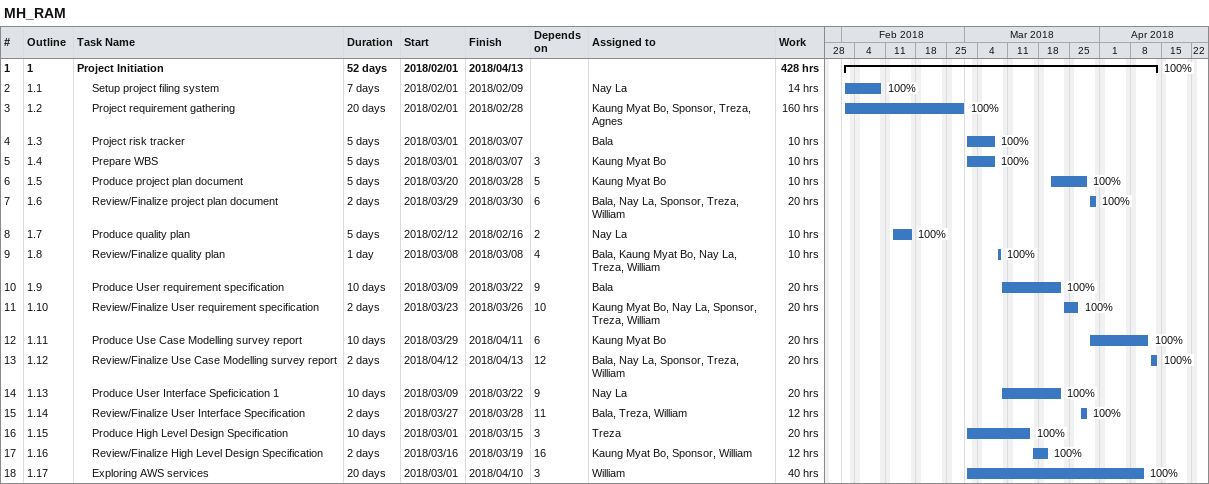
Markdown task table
MH_RAM

| ID | WBS | Task | Duration | Start | Finish | Predecessors | Resources | % complete | Work (h) |
|---|---|---|---|---|---|---|---|---|---|
| 1 | 1 | **Project Initiation** | 52d | 2018-02-01 | 2018-04-13 |  |  | 100 | 428 |
| 2 | 1.1 | Setup project filing system | 7d | 2018-02-01 | 2018-02-09 |  | Nay La | 100 | 14 |
| 3 | 1.2 | Project requirement gathering | 20d | 2018-02-01 | 2018-02-28 |  | Kaung Myat Bo, Sponsor, Treza, Agnes | 100 | 160 |
| 4 | 1.3 | Project risk tracker | 5d | 2018-03-01 | 2018-03-07 |  | Bala | 100 | 10 |
| 5 | 1.4 | Prepare WBS | 5d | 2018-03-01 | 2018-03-07 | 3 | Kaung Myat Bo | 100 | 10 |
| 6 | 1.5 | Produce project plan document | 5d | 2018-03-20 | 2018-03-28 | 5 | Kaung Myat Bo | 100 | 10 |
| 7 | 1.6 | Review/Finalize project plan document | 2d | 2018-03-29 | 2018-03-30 | 6 | Bala, Nay La, Sponsor, Treza, William | 100 | 20 |
| 8 | 1.7 | Produce quality plan | 5d | 2018-02-12 | 2018-02-16 | 2 | Nay La | 100 | 10 |
| 9 | 1.8 | Review/Finalize quality plan | 1d | 2018-03-08 | 2018-03-08 | 4 | Bala, Kaung Myat Bo, Nay La, Treza, William | 100 | 10 |
| 10 | 1.9 | Produce User requirement specification | 10d | 2018-03-09 | 2018-03-22 | 9 | Bala | 100 | 20 |
| 11 | 1.10 | Review/Finalize User requirement specification | 2d | 2018-03-23 | 2018-03-26 | 10 | Kaung Myat Bo, Nay La, Sponsor, Treza, William | 100 | 20 |
| 12 | 1.11 | Produce Use Case Modelling survey report | 10d | 2018-03-29 | 2018-04-11 | 6 | Kaung Myat Bo | 100 | 20 |
| 13 | 1.12 | Review/Finalize Use Case Modelling survey report | 2d | 2018-04-12 | 2018-04-13 | 12 | Bala, Nay La, Sponsor, Treza, William | 100 | 20 |
| 14 | 1.13 | Produce User Interface Speficication 1 | 10d | 2018-03-09 | 2018-03-22 | 9 | Nay La | 100 | 20 |
| 15 | 1.14 | Review/Finalize User Interface Specification | 2d | 2018-03-27 | 2018-03-28 | 11 | Bala, Treza, William | 100 | 12 |
| 16 | 1.15 | Produce High Level Design Specification | 10d | 2018-03-01 | 2018-03-15 | 3 | Treza | 100 | 20 |
| 17 | 1.16 | Review/Finalize High Level Design Specification | 2d | 2018-03-16 | 2018-03-19 | 16 | Kaung Myat Bo, Sponsor, William | 100 | 12 |
| 18 | 1.17 | Exploring AWS services | 20d | 2018-03-01 | 2018-04-10 | 3 | William | 100 | 40 |
